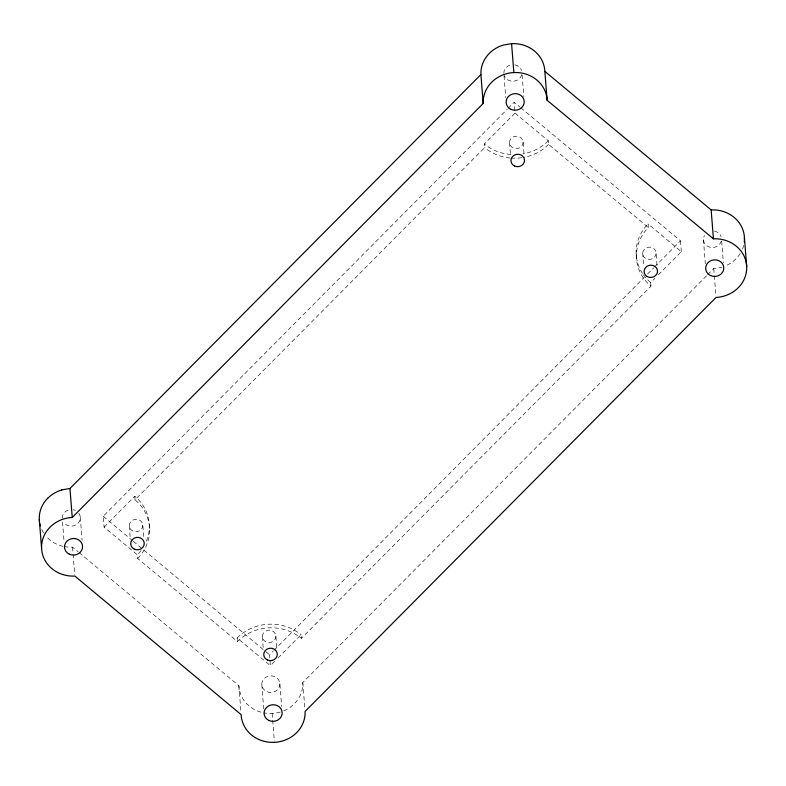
<?xml version="1.0" encoding="UTF-8"?>
<svg xmlns="http://www.w3.org/2000/svg" width="786" height="786" viewBox="0 0 786 786"><rect width="100%" height="100%" fill="white"/><g stroke="black" fill="none" stroke-linecap="round" stroke-linejoin="round"><path stroke-width="0.59" stroke-dasharray="3.93 2.95" d="M658.344 274.835L681.344 251.667L648.086 223.951L648.371 227.567A45.264 41.481 -4.5 0 0 650.965 286.173L301.352 638.389A45.264 41.481 -4.5 0 0 237.421 641.572L137.629 558.433L137.344 554.818L104.086 527.111L103.231 516.264L507.255 109.234M508.12 108.36L514.182 102.259L519.811 106.955M104.086 527.111L134.75 496.212A45.264 41.481 -4.5 0 1 145.194 543.922M137.629 558.433A45.264 41.481 -4.5 0 0 135.035 499.827L484.648 147.611L484.363 143.995L515.027 113.096L514.182 102.259M274.658 661.38L270.404 665.673L269.549 654.836L273.007 651.348M273.872 650.474L644.156 277.429M647.615 273.95L653.677 267.849M654.542 266.975L680.489 240.821L520.754 107.741M278.067 657.951L301.067 634.774L301.352 638.389M650.965 286.173L650.68 282.557L654.935 278.273M283.726 710.839A32.01 29.328 -4.5 0 0 302.807 682.543L706.84 275.513M707.705 274.638L713.757 268.537A32.01 29.328 -4.5 0 0 721.99 267.132M515.027 113.096L548.294 140.812L548.579 144.428L648.371 227.567M103.231 516.264L132.362 540.542M133.296 541.318L264.853 650.916M265.786 651.702L269.549 654.836M237.421 641.572L237.136 637.957L270.404 665.673M64.246 546.575A32.01 29.328 -4.5 0 0 72.567 547.164L78.197 551.86M79.14 552.646L238.875 685.726A32.01 29.328 -4.5 0 0 262.671 712.617M721.686 241.194L723.395 262.868M713.757 268.537L714.228 274.56M714.327 275.768L715.938 296.243M703.421 239.681L705.317 263.772M680.489 240.821L681.344 251.667M656.104 253.495A6.73 6.17 -4.5 0 1 645.719 258.476A6.73 6.17 -4.5 0 1 646.328 247.796A6.73 6.17 -4.5 0 1 656.104 253.495L657.047 265.54M642.663 253.013L643.705 266.267M636.139 253.917L636.424 257.533M522.11 74.925L523.82 96.658M523.112 142.07A6.789 6.219 -4.5 0 1 513.179 147.955A6.789 6.219 -4.5 0 1 512.698 137.186A6.789 6.219 -4.5 0 1 523.112 142.07L524.154 155.314M509.544 142.738L510.586 155.992M504.032 75.82L505.742 97.562M302.807 682.543L304.801 707.842M279.885 683.692A9.049 8.292 -4.5 0 1 266.641 691.542A9.049 8.292 -4.5 0 1 266.002 677.188A9.049 8.292 -4.5 0 1 279.885 683.692L281.683 706.575M275.886 636.031A6.789 6.219 -4.5 0 1 265.953 641.926A6.789 6.219 -4.5 0 1 265.471 631.158A6.789 6.219 -4.5 0 1 275.886 636.031L276.829 648.077M272.143 713.442L274.324 741.149M262.318 636.709L263.369 649.953M261.807 684.586L263.703 708.677M238.875 685.726L240.968 712.224M149.291 524.861L149.576 528.467M142.826 525.176A6.789 6.219 -4.5 0 1 132.893 531.071A6.789 6.219 -4.5 0 1 132.421 520.303A6.789 6.219 -4.5 0 1 142.826 525.176L143.877 538.43M134.75 496.212L135.035 499.827M129.268 525.854L130.309 539.108M80.31 517.414L82.108 540.316M72.567 547.164L74.739 574.871M62.507 521.924L64.03 541.22M743.674 245.281A32.01 29.328 -4.5 0 1 741.817 250.518M740.216 253.465A32.01 29.328 -4.5 0 1 725.34 265.933M280.376 712.037A32.01 29.328 -4.5 0 1 263.821 712.853M237.136 637.957A45.264 41.481 -4.5 0 1 301.067 634.774M650.68 282.557A45.264 41.481 -4.5 0 1 643.115 274.334M642.496 273.42A45.264 41.481 -4.5 0 1 648.086 223.951M141.067 550.554A45.264 41.481 -4.5 0 1 137.344 554.818M548.294 140.812A45.264 41.481 -4.5 0 1 522.749 153.899M510.949 154.478A45.264 41.481 -4.5 0 1 484.363 143.995M548.579 144.428A45.264 41.481 -4.5 0 1 523.034 157.505M521.865 157.691A45.264 41.481 -4.5 0 1 511.234 158.094M510.055 157.996A45.264 41.481 -4.5 0 1 484.648 147.611M721.293 240.948A9.049 8.292 -4.5 0 1 709.336 247.059A9.049 8.292 -4.5 0 1 704.443 235.476M714.445 231.113A9.049 8.292 -4.5 0 1 721.096 236.655M78.914 513.327A9.049 8.292 -4.5 0 1 76.104 524.812A9.049 8.292 -4.5 0 1 63.617 522.395M62.222 518.308A9.049 8.292 -4.5 0 1 68.569 509.967M73.255 509.741A9.049 8.292 -4.5 0 1 75.466 510.458M521.707 74.67A9.049 8.292 -4.5 0 1 513.248 81.243A9.049 8.292 -4.5 0 1 504.239 75.535M503.836 73.403A9.049 8.292 -4.5 0 1 510.183 65.061M514.869 64.835A9.049 8.292 -4.5 0 1 521.521 70.376M63.096 546.339A32.01 29.328 -4.5 0 1 46.315 536.543M43.613 532.967A32.01 29.328 -4.5 0 1 41.098 528.015"/><path stroke-width="1.18" d="M61.73 489.884L69.964 488.499L480.914 74.542A32.01 29.328 -4.5 0 1 503.354 45.057L511.578 43.652A32.01 29.328 -4.5 0 1 544.845 71.359L711.163 209.931A32.01 29.328 -4.5 0 1 744.263 242.029M744.421 237.637L746.7 266.552A32.01 29.328 -4.5 0 1 716.036 297.442L305.086 711.458A32.01 29.328 -4.5 0 1 274.422 742.348A32.01 29.328 -4.5 0 1 241.155 714.641L74.837 576.069A32.01 29.328 -4.5 0 1 41.579 548.363A32.01 29.328 -4.5 0 1 72.243 517.463L483.194 103.457A32.01 29.328 -4.5 0 1 513.857 72.558L511.578 43.652M513.857 72.558A32.01 29.328 -4.5 0 1 547.125 100.274L713.433 238.836A32.01 29.328 -4.5 0 1 746.7 266.552M711.163 209.931L713.433 238.836M544.845 71.359L547.125 100.274M480.914 74.542L483.194 103.457M69.964 488.499L72.243 517.463M47.74 498.186A31.99 29.554 -0.9 0 0 39.3 519.448L41.579 548.363M40.391 525.942A32.01 29.328 -4.5 0 1 39.85 523.81M39.487 521.629A32.01 29.328 -4.5 0 1 39.3 519.448M47.75 498.265A32.01 29.328 -4.5 0 1 61.74 489.963M69.345 554.199A9.049 8.292 -4.5 0 0 82.579 546.349A9.049 8.292 -4.5 0 0 68.706 539.844A9.049 8.292 -4.5 0 0 69.345 554.199M134.318 549.139A6.789 6.219 -4.5 0 0 144.251 543.244A6.789 6.219 -4.5 0 0 133.846 538.371A6.789 6.219 -4.5 0 0 134.318 549.139M267.368 659.985A6.789 6.219 -4.5 0 0 277.301 654.099A6.789 6.219 -4.5 0 0 266.896 649.216A6.789 6.219 -4.5 0 0 267.368 659.985M268.92 720.448A9.049 8.292 -4.5 0 0 282.164 712.597A9.049 8.292 -4.5 0 0 268.281 706.093A9.049 8.292 -4.5 0 0 268.92 720.448M510.959 109.342A9.049 8.292 -4.5 0 0 524.203 101.492A9.049 8.292 -4.5 0 0 510.32 94.988A9.049 8.292 -4.5 0 0 510.959 109.342M514.594 166.023A6.789 6.219 -4.5 0 0 524.527 160.128A6.789 6.219 -4.5 0 0 514.123 155.255A6.789 6.219 -4.5 0 0 514.594 166.023M647.143 276.544A6.73 6.17 -4.5 0 0 657.518 271.563A6.73 6.17 -4.5 0 0 647.752 265.865A6.73 6.17 -4.5 0 0 647.143 276.544M710.534 275.542A9.049 8.292 -4.5 0 0 723.778 267.692A9.049 8.292 -4.5 0 0 709.896 261.188A9.049 8.292 -4.5 0 0 710.534 275.542"/></g></svg>
